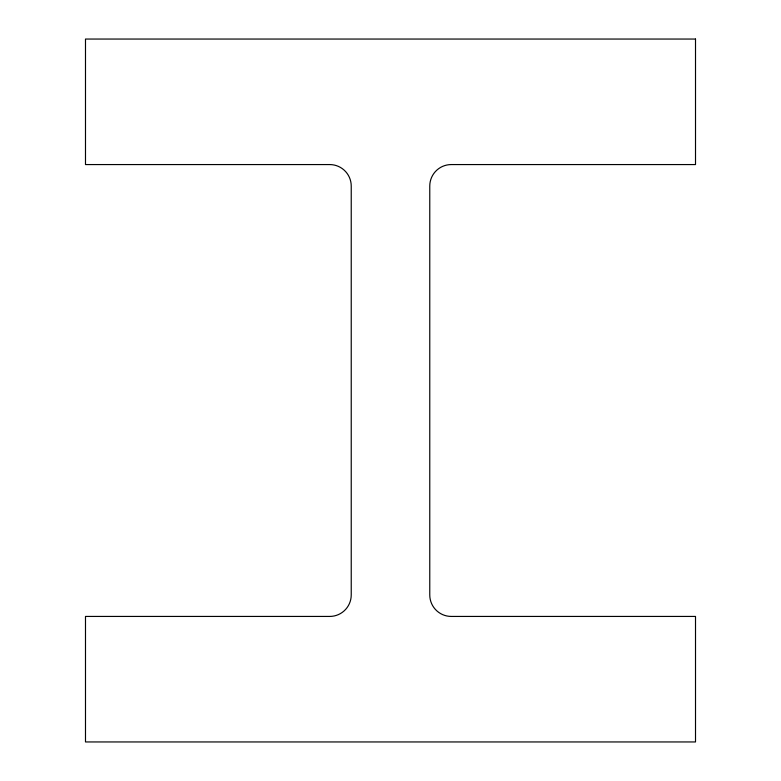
<?xml version="1.0" encoding="UTF-8"?>
<svg xmlns="http://www.w3.org/2000/svg" width="781" height="781" viewBox="0 0 781 781"><rect width="100%" height="100%" fill="white"/><g stroke="black" fill="none" stroke-linecap="round" stroke-linejoin="round"><path stroke-width="1.17" d="M695.51 39.05L85.49 39.05L85.49 164.566L329.709 164.566A21.517 21.517 0 0 1 351.235 186.083L351.235 594.917A21.517 21.517 0 0 1 329.709 616.434L85.49 616.434L85.49 741.95L695.51 741.95L695.51 616.434L451.291 616.434A21.517 21.517 0 0 1 429.765 594.917L429.765 186.083A21.517 21.517 0 0 1 451.291 164.566L695.51 164.566L695.51 39.05"/></g></svg>
